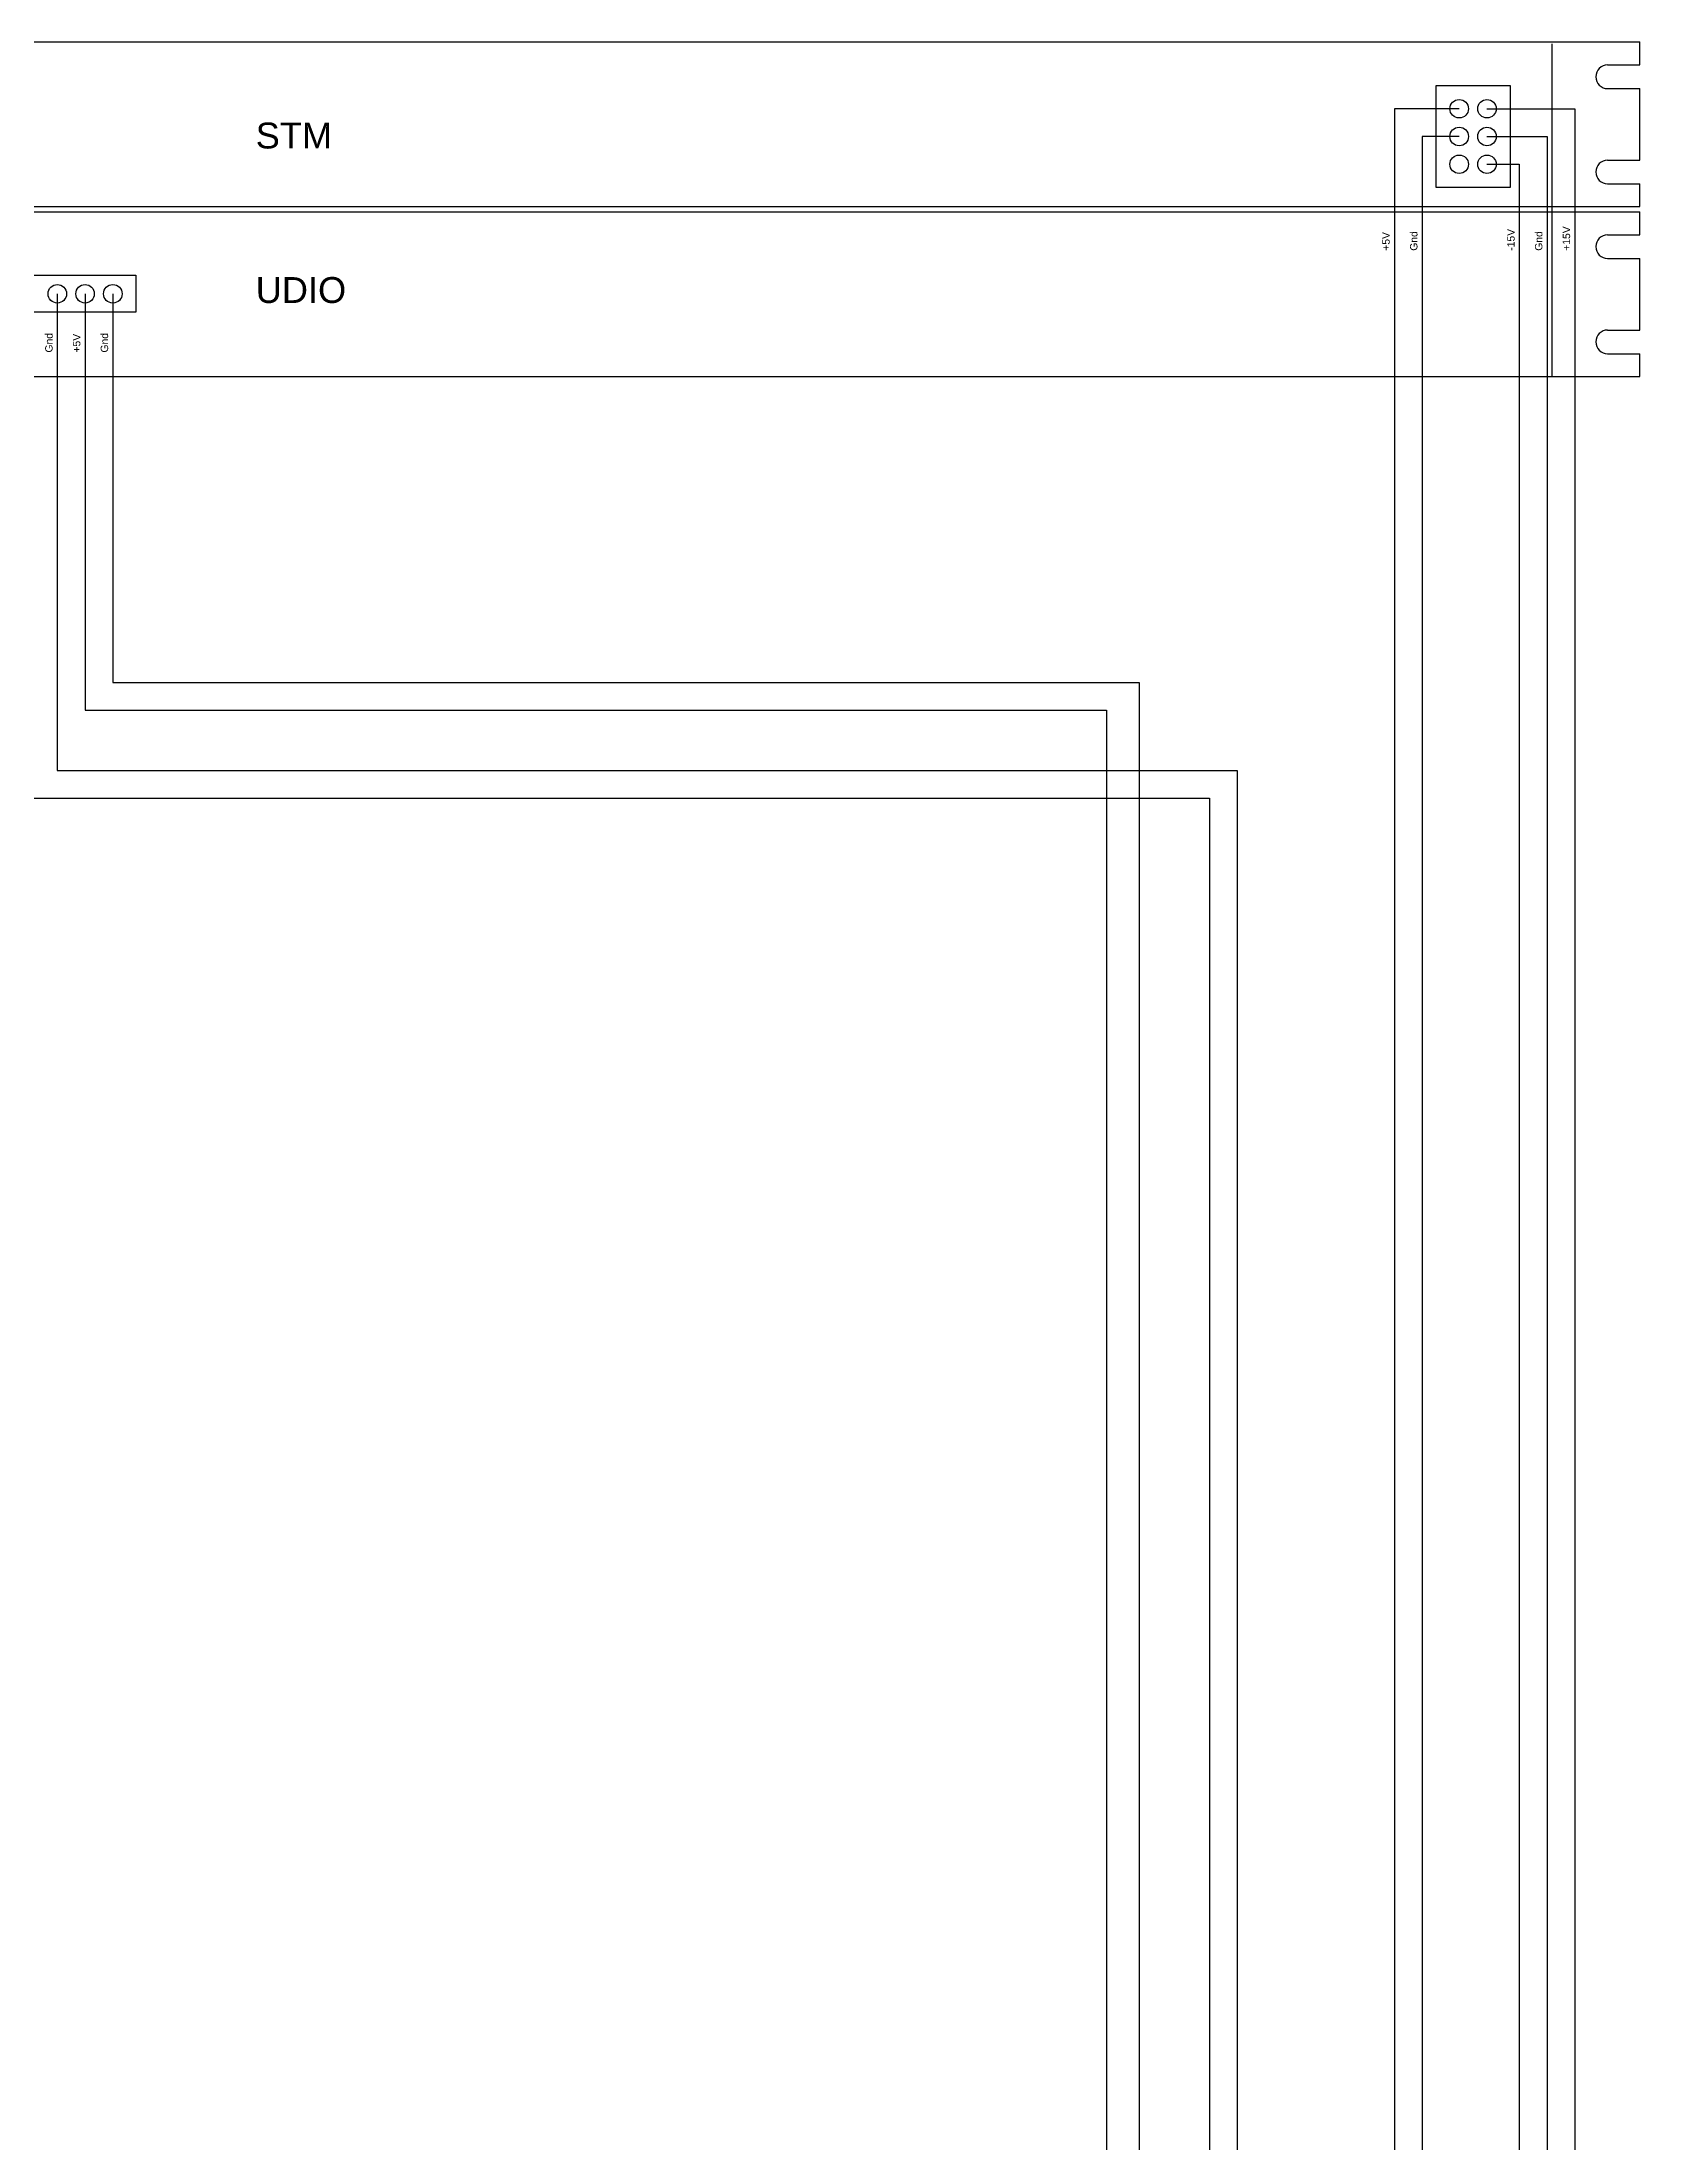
# Model space of a CAD drawing. Header units: millimetres. Extents: x 270 to 4076, y 855 to 4770.
# Drawn here: x 2690 to 3121, y 3215 to 3783 of the extents above; entities that cross this region are included whole.
import ezdxf

# ---------------------------------------------------------------- set-up
doc = ezdxf.new("R2010")
doc.units = ezdxf.units.MM
doc.header["$LTSCALE"] = 0.4
doc.layers.add('EG_S____ZEICHNEN', color=7, linetype='Continuous')
doc.styles.get("Standard").update_dxf_attribs({"font": 'ARIALUNI.ttf'})

# ---------------------------------------------------------------- blocks, each defined once
blk = doc.blocks.new('Rack-1HE Modul')
for p, q in [((0, 44.45), (0, 38.26)), ((0, 44.45), (482.6, 44.45)), ((482.6, 38.26), (482.6, 44.45)), ((8.74, 38.26), (0, 38.26)), ((473.86, 38.26), (482.6, 38.26)), ((0, 31.86), (0, 12.53)), ((8.74, 31.86), (0, 31.86)), ((473.86, 31.86), (482.6, 31.86)), ((482.6, 12.53), (482.6, 31.86)), ((8.74, 12.53), (0, 12.53)), ((473.86, 12.53), (482.6, 12.53)), ((0, 6.13), (0, 0)), ((8.74, 6.13), (0, 6.13)), ((473.86, 6.13), (482.6, 6.13)), ((482.6, 0), (482.6, 6.13)), ((0, 0), (482.6, 0))]:
    blk.add_line(p, q)
for centre, start, end in [((8.74, 35.06), 270, 90), ((473.86, 35.06), 90, 270), ((8.74, 9.33), 270, 90), ((473.86, 9.33), 90, 270)]:
    blk.add_arc(centre, 3.2, start, end)

msp = doc.modelspace()

# ---------------------------------------------------------------- linework, layer by layer
at = {"layer": 'EG_S____ZEICHNEN'}
msp.add_line((3097.45, 3782.2), (3097.45, 3692.2), dxfattribs=at)
for points in [[(3066.2, 3770.95), (3086.2, 3770.95), (3086.2, 3743.45), (3066.2, 3743.45)], [(2664.95, 3719.7), (2714.95, 3719.7), (2714.95, 3709.7), (2664.95, 3709.7)]]:
    msp.add_lwpolyline(points, close=True, dxfattribs=at)
at = {"layer": 'EG_S____ZEICHNEN', "color": 30}
for points in [[(3079.95, 3764.7), (3103.7, 3764.7), (3103.7, 1730.95), (2486.2, 1730.95), (2486.83, 1624.7), (2379.95, 1624.7), (2372.45, 1632.2)], [(2686.2, 3714.7), (2686.2, 3578.45), (3004.95, 3578.45), (3004.95, 1504.7), (2164.95, 1504.7), (2164.33, 1699.7), (2245.58, 1699.7), (2254.95, 1694.7)]]:
    msp.add_lwpolyline(points, dxfattribs=at)
at = {"layer": 'EG_S____ZEICHNEN', "color": 1}
for points in [[(3072.45, 3764.7), (3054.95, 3764.7), (3054.95, 2807.2)], [(2701.2, 3714.7), (2701.2, 3602.2), (2977.21, 3602.2), (2977.21, 2807.2)]]:
    msp.add_lwpolyline(points, dxfattribs=at)
at = {"layer": 'EG_S____ZEICHNEN'}
for points in [[(3072.45, 3757.2), (3062.45, 3757.2), (3062.45, 2724.7), (2199.95, 2724.7), (2199.95, 2724.7), (2199.95, 2669.7), (2196.2, 2659.7)], [(3079.95, 3757.2), (3096.2, 3757.2), (3096.2, 1724.7), (2492.14, 1724.7), (2492.77, 1609.7), (2379.95, 1609.7), (2372.45, 1617.2)], [(2693.7, 3714.7), (2693.7, 3585.95), (3012.45, 3585.95), (3012.45, 1498.45), (2158.7, 1498.45), (2158.7, 1717.2), (2246.2, 1717.2), (2254.95, 1709.7)], [(2708.7, 3714.7), (2708.7, 3609.7), (2985.96, 3609.7), (2985.96, 2739.7), (2203.7, 2739.7), (2203.7, 2739.7), (2203.7, 2667.2), (2196.2, 2659.7)]]:
    msp.add_lwpolyline(points, dxfattribs=at)
at = {"layer": 'EG_S____ZEICHNEN', "color": 6}
msp.add_lwpolyline([(3079.95, 3749.7), (3088.7, 3749.7), (3088.7, 1718.45), (2498.39, 1718.45), (2499.02, 1594.7), (2379.95, 1594.7), (2372.45, 1602.2)], dxfattribs=at)
at = {"layer": 'EG_S____ZEICHNEN'}
for centre in [(3072.45, 3764.7), (3079.95, 3764.7), (3072.45, 3757.2), (3079.95, 3757.2), (3072.45, 3749.7), (3079.95, 3749.7), (2693.7, 3714.7), (2701.2, 3714.7), (2708.7, 3714.7)]:
    msp.add_circle(centre, 2.5, dxfattribs=at)

# ---------------------------------------------------------------- block references
for p in [(2638.7, 3738.28), (2638.7, 3692.38)]:
    msp.add_blockref('Rack-1HE Modul', p)

# ---------------------------------------------------------------- texts
for s, p in [('STM', (2747.3, 3753.96)), ('UDIO', (2747.3, 3712.22))]:
    msp.add_text(s, height=7).set_placement(p)
for s, p in [('+5V', (3053.68, 3726.33)), ('Gnd', (3061.18, 3726.33)), ('-15V', (3087.43, 3726.33)), ('Gnd', (3094.93, 3726.33)), ('+15V', (3102.43, 3726.33)), ('Gnd', (2692.43, 3698.83)), ('+5V', (2699.93, 3698.83)), ('Gnd', (2707.43, 3698.83))]:
    msp.add_text(s, height=2, rotation=90).set_placement(p)

doc.saveas('drawing.dxf')
